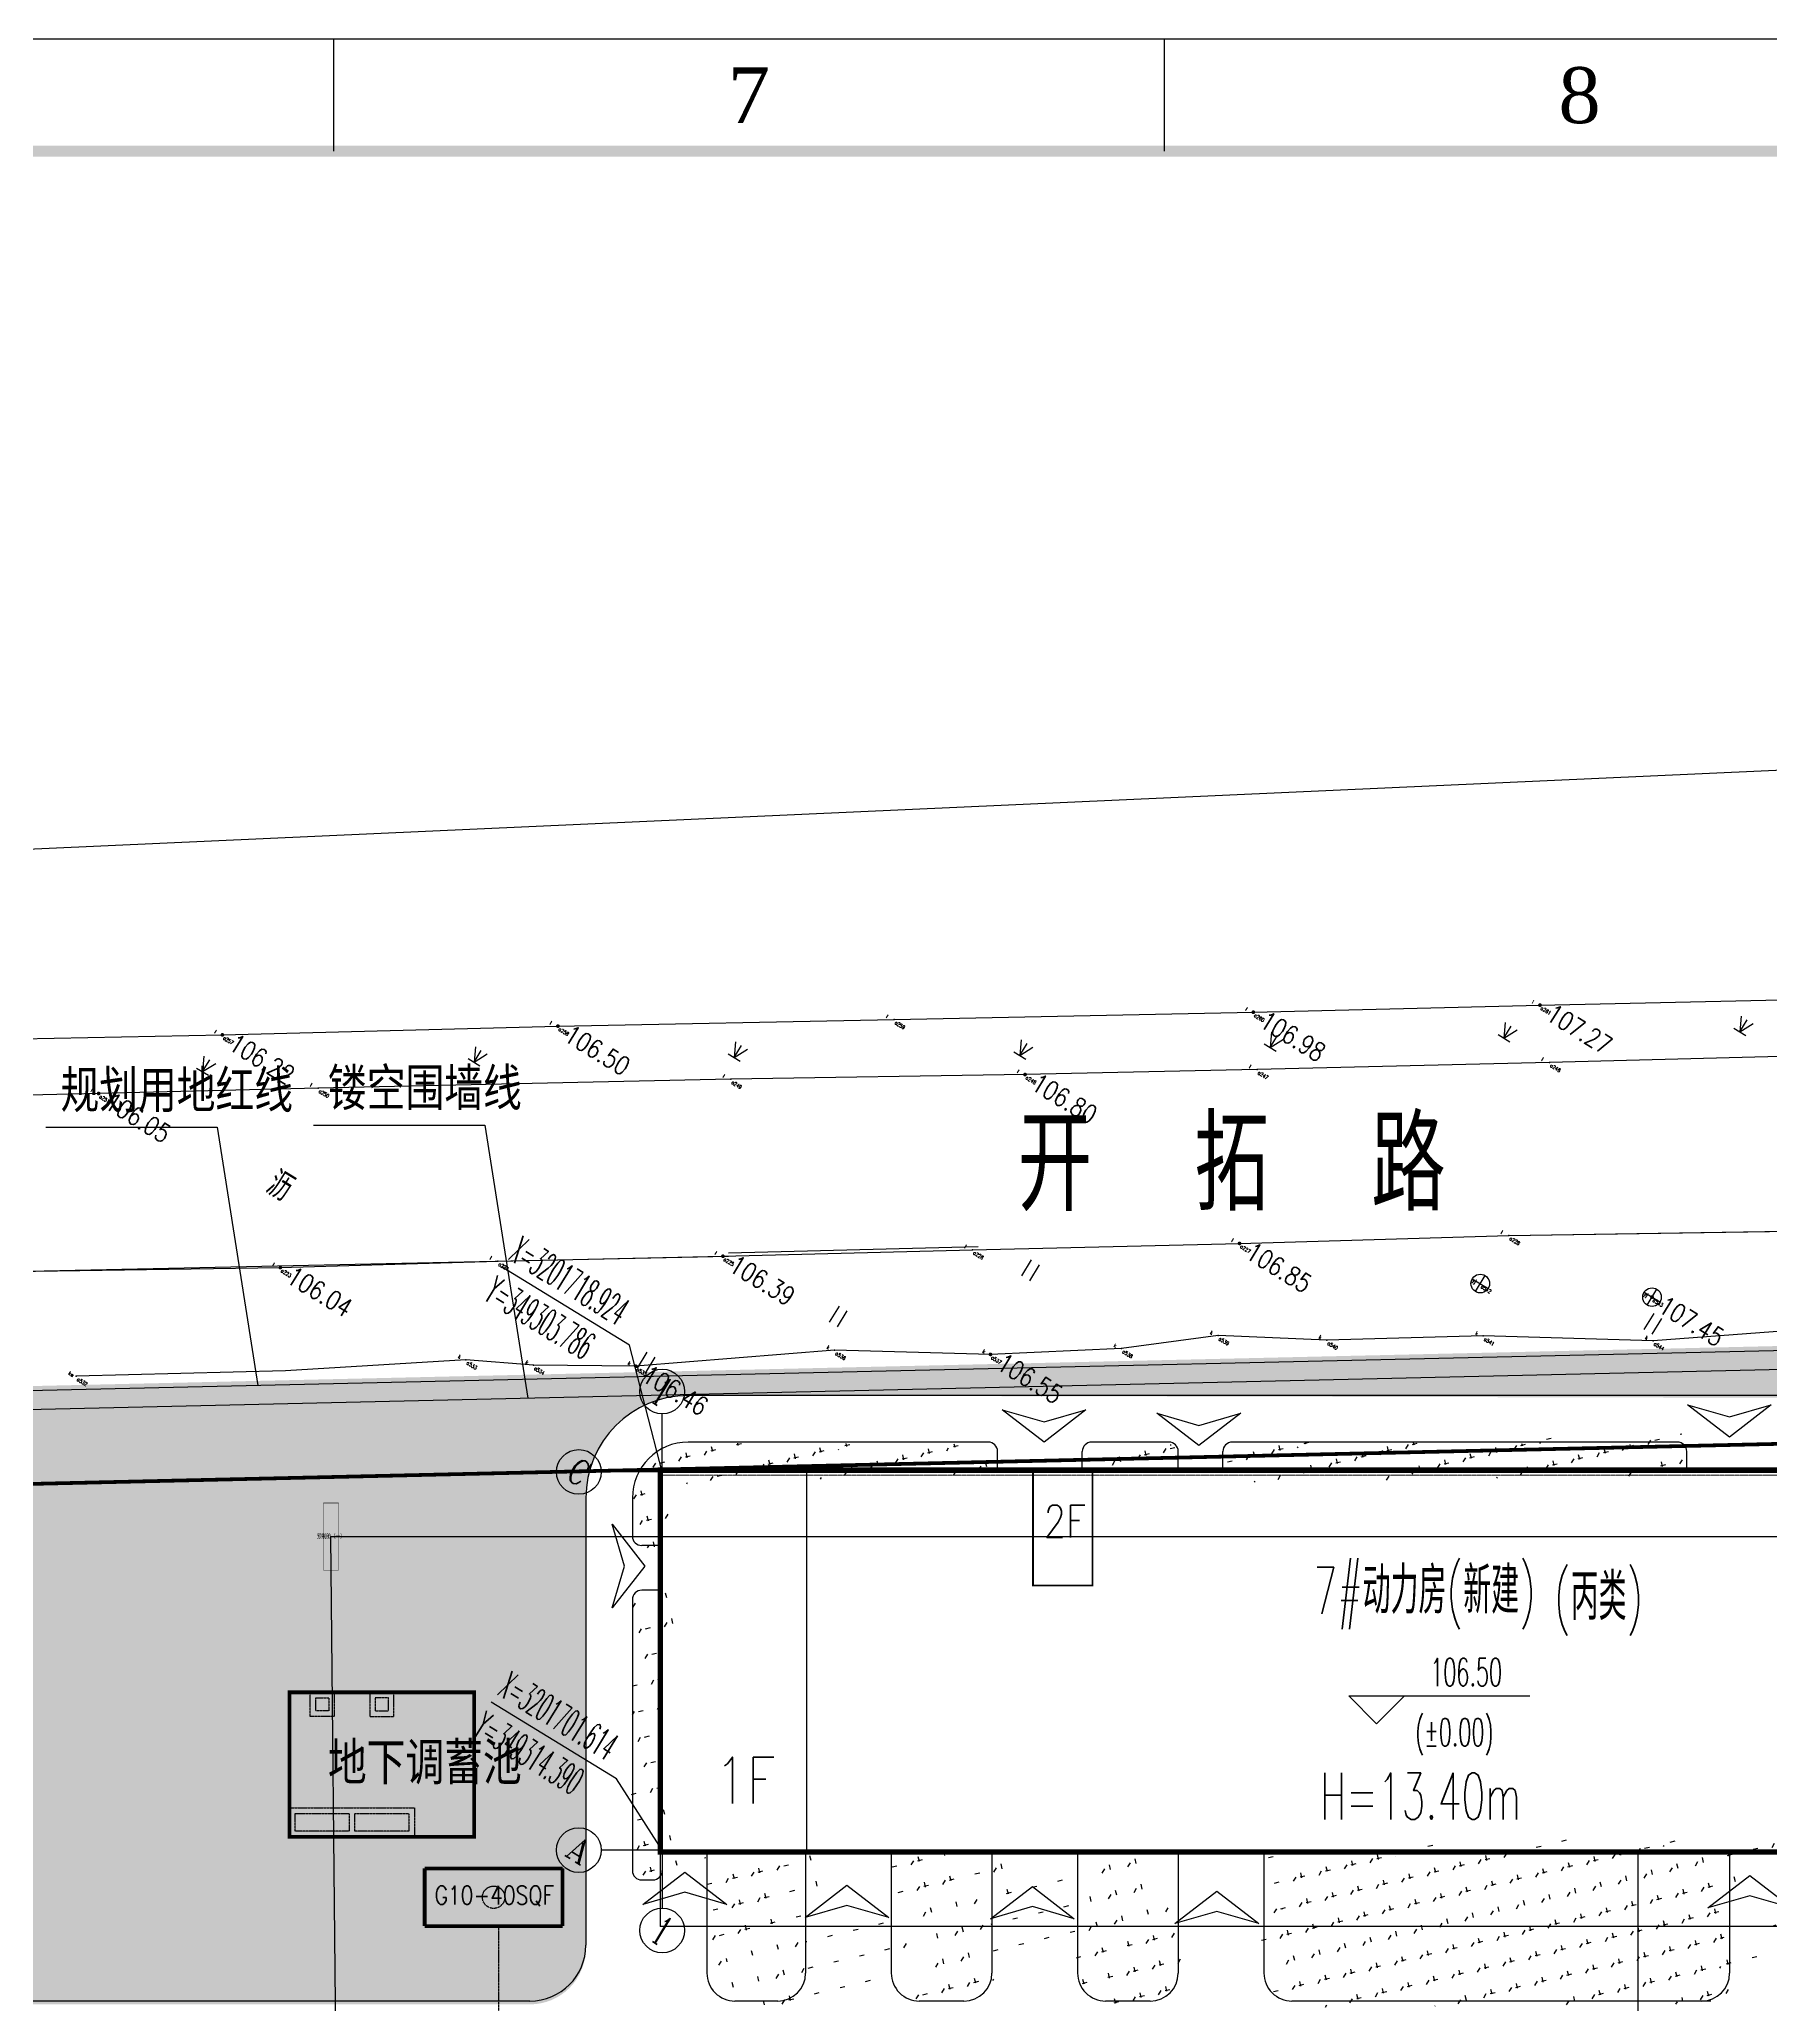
# Model space of a CAD drawing. Header units: millimetres. Extents: x -330863 to 383137, y -246038 to 314990.
# Drawn here: x -78836 to 14103, y 162154 to 267648 of the extents above; entities that cross this region are included whole.
import ezdxf
from ezdxf.enums import TextEntityAlignment as Align

# ---------------------------------------------------------------- set-up
doc = ezdxf.new("R2010")
doc.units = ezdxf.units.MM
for name, pattern in [('DASH', [0.35, 0.25, -0.1]), ('DOTE', [2.4200000000000004, 2, -0.2, 0.02, -0.2]), ('X2', [10, 8, -2])]:
    doc.linetypes.add(name, pattern=pattern)
for name, color, linetype in [('-GRASS', 114, 'Continuous'), ('-建筑轮廓线', 7, 'Continuous'), ('-总图道路', 7, 'Continuous'), ('-文字', 7, 'Continuous'), ('A-fence', 6, 'Continuous'), ('AXIS', 7, 'Continuous'), ('AXIS_TEXT', 7, 'Continuous'), ('DIM_COOR', 7, 'Continuous'), ('GCD', 8, 'Continuous'), ('MAP', 251, 'Continuous'), ('PUB_TEXT', 7, 'Continuous'), ('S_其它', 7, 'Continuous'), ('S市政接口', 7, 'Continuous'), ('农转用2000坐标', 6, 'Continuous'), ('开关站', 7, 'ByLayer'), ('电缆通道', 7, 'ByLayer')]:
    doc.layers.add(name, color=color, linetype=linetype)
doc.layers.add('DOTE', color=7, linetype='DOTE', lineweight=0)
doc.layers.add('PUB_DIM', color=7, linetype='Continuous', lineweight=0)
doc.styles.add('_HZDXC', font='romans.shx', dxfattribs={"width": 0.7, "bigfont": 'hztxt.shx'})
doc.styles.add('_HZTXT', font='simplex.shx', dxfattribs={"width": 0.8, "bigfont": 'hztxt.shx'})
doc.styles.add('_TCH_AXIS', font='complex.shx', dxfattribs={"bigfont": 'gbcbig.shx'})
doc.styles.add('_TCH_DIM', font='SIMPLEX.shx', dxfattribs={"width": 0.6, "bigfont": 'GBCBIG.shx'})
doc.styles.add('_TCH_DIM_T3', font='SIMPLEX.shx', dxfattribs={"width": 0.6, "bigfont": 'GBCBIG.shx'})
doc.styles.add('Albedo', font='gbenor', dxfattribs={"bigfont": 'gbcbig'})
doc.styles.add('hz', font='simplex', dxfattribs={"width": 0.699999988079071, "bigfont": 'hztxt'})
doc.styles.add('Times', font='times.ttf')
doc.styles.add('等线体', font='simplex.shx', dxfattribs={"width": 0.6, "bigfont": 'hztxt.shx'})
doc.linetypes.add('10421', pattern='A,2,[150,AAA.SHX,S=0.5,R=0,X=0,Y=0.5],1e-11', length=2.00000000001)
doc.linetypes.add('FENCELINE2', pattern='A,0.25,-0.1,[132,ltypeshp.shx,S=0.1,R=0,X=-0.1,Y=0],-0.1,1', length=1.45)
doc.dimstyles.new('_TCH_ARCH_M_M&&1', dxfattribs={"dimtxt": 3, "dimasz": 0.5, "dimexe": 1.25, "dimexo": 1.5, "dimgap": 0.6312500000000001, "dimtad": 1, "dimtxsty": '_TCH_DIM_T3', "dimblk": 'ARCHTICK', "dimcen": 2.5, "dimclrt": 7, "dimazin": 2, "dimtfac": 1, "dimtix": 1, "dimtmove": 2, "dimatfit": 3})
pattern_1 = [(58.51216201923266, (-1970228605.701966, -2547630934.377606), (-329.7050402672918, 1372.037246682207), [264.5806600000001, -1731.010149999999]), (13.51216201923265, (-1970228605.701966, -2547630934.377606), (-329.7052649889981, 1372.038181840949), [264.58066, -1146.516149999998]), (103.5121620192325, (-1970228605.701966, -2547630934.377606), (-1372.038181840949, -329.7052649889981), [264.5806599999999, -1146.516149999997])]

# ---------------------------------------------------------------- blocks, each defined once
blk = doc.blocks.new('*U358', base_point=(40, 180))
at = {"layer": '开关站', "const_width": 2.5}
blk.add_lwpolyline([(0, 0), (80, 0), (80, 360), (0, 360)], close=True, dxfattribs=at)
at = {"style": 'Albedo'}
blk.add_text('预制舱（一）', height=25, dxfattribs=at).set_placement((40, 180), align=Align.MIDDLE_CENTER)
blk = doc.blocks.new('A$C163D69A9')
at = {"layer": 'S市政接口', "linetype": 'DASH', "ltscale": 0.005}
blk.add_line((-36.02462236734573, 248.740476641804), (-39.6114118975238, 254.5963749606162), dxfattribs=at)
at = {"layer": 'S市政接口', "linetype": 'DASH', "ltscale": 0.005, "const_width": 0.2}
blk.add_lwpolyline([(-55.73820519342553, 259.4356448962353), (-47.29596975358435, 264.6065887934528), (-43.24800862226402, 257.9977681213058), (-51.69024406169774, 252.826824224554)], close=True, dxfattribs=at)
at = {"layer": 'S市政接口', "linetype": 'DASH', "ltscale": 0.005}
for points in [[(-50.2837864527246, 261.2520468914881), (-50.96279928809963, 262.3606232628226), (-52.07137565873562, 261.6816104277968), (-51.39236282370983, 260.5730340564623)], [(-50.69630703894654, 261.3511769385077), (-51.06192933459531, 261.9481026767753), (-51.65885507286294, 261.5824803803116), (-51.2932327768649, 260.9855546429753)], [(-53.01258982747095, 259.5806306828745), (-54.12116619804876, 258.901617847383), (-54.80017903313274, 260.0101942182519), (-53.69160266203106, 260.6892070532776)], [(-53.42511041287798, 259.6797607294284), (-54.02203615149481, 259.314138433896), (-54.38765844702721, 259.911064171698), (-53.79073270910885, 260.2766864672303)], [(-52.49983628763584, 254.1485883584246), (-46.78640422271564, 257.6481160456315), (-45.97681199660292, 256.3263519112952), (-51.69024406169774, 252.826824224554)], [(-49.35851232759887, 255.72087452095), (-46.885534269677, 257.2355954609811), (-46.38933258224279, 256.4254819583148), (-48.86231064016465, 254.910761019215)], [(-52.08731570187956, 254.0494583118707), (-49.61433764395771, 255.5641792509705), (-49.11813595681451, 254.7540657492354), (-51.59111401473637, 253.23934480967)]]:
    blk.add_lwpolyline(points, close=True, dxfattribs=at)
at = {"layer": 'S市政接口', "linetype": 'DASH', "ltscale": 0.005, "const_width": 0.2}
for points in [[(-44.61985908163478, 255.16394982161), (-38.309501278447, 259.0290998052806)], [(-38.309501278447, 259.0290998052806), (-36.69031682587229, 256.385571536608)], [(-36.69031682587229, 256.385571536608), (-43.00067462906008, 252.5204215529375)], [(-43.00067462906008, 252.5204215529375), (-44.61985908163478, 255.16394982161)]]:
    blk.add_lwpolyline(points, dxfattribs=at)
at = {"layer": 'S市政接口', "linetype": 'DASH', "ltscale": 0.005}
blk.add_circle((-40.65508795378264, 255.7747606793419), 0.6, dxfattribs=at)
at = {"layer": 'S市政接口', "width": 0.8}
blk.add_text('地下调蓄池', height=2, rotation=31.48783799397703, dxfattribs=at).set_placement((-51.51418442977592, 256.4786211056635))
at = {"layer": 'S市政接口', "linetype": 'DASH', "ltscale": 0.005, "style": '_HZDXC', "width": 0.8}
blk.add_text('G10-40SQF', height=1, rotation=31.48770157531243, dxfattribs=at).set_placement((-40.65799002785934, 255.8469902742654), align=Align.MIDDLE)
at = {"layer": 'S市政接口', "linetype": 'DASH', "ltscale": 0.005, "flags": 1}
for tag, p in [('UNIT', (-40.65508795378264, 255.7747606793419)), ('SPEC', (-40.65493125846842, 255.7745048538782)), ('WHAT', (-40.65477456321239, 255.7742490284145))]:
    blk.add_attdef(tag, p, '', height=0.0003, rotation=31.48782742150578, dxfattribs=at)
blk = doc.blocks.new('gc124')
for p, q in [((-0.75, 1.5), (0, 0)), ((-0.75, 0), (0.75, 0)), ((0, 0), (0, 1.5)), ((0, 0), (0.75, 1.5))]:
    blk.add_line(p, q)
blk = doc.blocks.new('gc043')
for p, q in [((-1, 0), (1, 0)), ((-9e-16, -1), (-9e-16, 1))]:
    blk.add_line(p, q)
blk.add_circle((0, 0), 1)
blk = doc.blocks.new('gc121')
for p, q in [((-0.5, -1), (-0.5, 1)), ((0.5, -1), (0.5, 1))]:
    blk.add_line(p, q)
blk = doc.blocks.new('GC200')
at = {"linetype": 'Continuous', "const_width": 0.2, "flags": 128}
blk.add_lwpolyline([(-0.1, 0, 1), (0.1, 0, 1)], format="xyb", close=True, dxfattribs=at)
blk = doc.blocks.new('_ArchTick')
at = {"color": 0, "linetype": 'ByBlock', "const_width": 0.4}
blk.add_lwpolyline([(-0.5, -0.5), (0.5, 0.5)], dxfattribs=at)
blk = doc.blocks.new('*D457')
at = {"layer": 'Defpoints', "color": 0, "transparency": 16777216}
for p in [(-45499.99851616798, 172751.2501074746), (48700.00148372724, 172751.2501153909), (48700.00148372724, 166360.6833742745)]:
    blk.add_point(p, dxfattribs=at)
at = {"layer": 'PUB_DIM', "color": 0, "lineweight": -2, "transparency": 16777216}
for p, q in [((-45499.99851616798, 172749.7501074746), (-45499.99851616798, 166359.4333742745)), ((48700.00148372724, 172749.7501153909), (48700.00148372724, 166359.4333742745)), ((-45499.99851616798, 166360.6833742745), (48700.00148372724, 166360.6833742745))]:
    blk.add_line(p, q, dxfattribs=at)
at = {"layer": 'PUB_DIM', "color": 0, "lineweight": -2, "transparency": 16777216, "xscale": 0.5, "yscale": 0.5, "zscale": 0.5, "rotation": 180}
blk.add_blockref('_ArchTick', (-45499.99851616798, 166360.6833742745), dxfattribs=at)
at = {"layer": 'PUB_DIM', "color": 0, "lineweight": -2, "transparency": 16777216, "xscale": 0.5, "yscale": 0.5, "zscale": 0.5}
blk.add_blockref('_ArchTick', (48700.00148372724, 166360.6833742745), dxfattribs=at)
at = {"layer": 'PUB_DIM', "color": 7, "transparency": 16777216, "insert": (1600.001483779633, 166362.8146242745), "char_height": 3, "attachment_point": 5, "style": '_TCH_DIM_T3'}
blk.add_mtext('\\A1;94200.00', dxfattribs=at)
blk = doc.blocks.new('*D462')
at = {"layer": 'Defpoints', "color": 0, "transparency": 16777216}
for p in [(-32854.04123947724, 190851.2501187437), (-37653.77378870956, 170351.2501187437), (-32854.04123971007, 170351.2501187437)]:
    blk.add_point(p, dxfattribs=at)
at = {"layer": 'PUB_DIM', "color": 0, "lineweight": -2, "transparency": 16777216}
for p, q in [((-32855.54123947724, 190851.2501187437), (-37655.02378870956, 190851.2501187437)), ((-37653.77378870957, 190851.2501187437), (-37653.77378870956, 170351.2501187437)), ((-32855.54123971007, 170351.2501187437), (-37655.02378870956, 170351.2501187437))]:
    blk.add_line(p, q, dxfattribs=at)
at = {"layer": 'PUB_DIM', "color": 0, "lineweight": -2, "transparency": 16777216, "xscale": 0.5, "yscale": 0.5, "zscale": 0.5}
for p, rotation in [((-37653.77378870957, 190851.2501187437), 90), ((-37653.77378870956, 170351.2501187437), 270)]:
    blk.add_blockref('_ArchTick', p, dxfattribs=dict(at, rotation=rotation))
at = {"layer": 'PUB_DIM', "color": 7, "transparency": 16777216, "insert": (-37655.9050387095, 180601.2501187436), "char_height": 3, "attachment_point": 5, "rotation": 90, "style": '_TCH_DIM_T3'}
blk.add_mtext('\\A1;20500.00', dxfattribs=at)
blk = doc.blocks.new('*D450')
at = {"layer": 'Defpoints', "color": 0, "transparency": 16777216}
for p in [(10883.00134073012, 170351.2500824221), (6972.018992181522, 162351.2500838191), (10883.00134043908, 162351.2500838191)]:
    blk.add_point(p, dxfattribs=at)
at = {"layer": 'PUB_DIM', "color": 0, "lineweight": -2, "transparency": 16777216}
for p, q in [((10881.50134073012, 170351.2500824221), (6970.76899218152, 170351.2500824221)), ((6972.018992181521, 170351.2500824221), (6972.018992181522, 162351.2500838191)), ((10881.50134043908, 162351.2500838191), (6970.768992181522, 162351.2500838191))]:
    blk.add_line(p, q, dxfattribs=at)
at = {"layer": 'PUB_DIM', "color": 0, "lineweight": -2, "transparency": 16777216, "xscale": 0.5, "yscale": 0.5, "zscale": 0.5}
for p, rotation in [((6972.018992181521, 170351.2500824221), 90), ((6972.018992181522, 162351.2500838191), 270)]:
    blk.add_blockref('_ArchTick', p, dxfattribs=dict(at, rotation=rotation))
at = {"layer": 'PUB_DIM', "color": 7, "transparency": 16777216, "insert": (6969.887742181566, 166351.2500831206), "char_height": 3, "attachment_point": 5, "rotation": 90, "style": '_TCH_DIM_T3'}
blk.add_mtext('\\A1;8000.00', dxfattribs=at)
blk = doc.blocks.new('*D451')
at = {"layer": 'Defpoints', "color": 0, "transparency": 16777216}
for p in [(10883.00134043908, 162351.2500838191), (6972.018991948691, 151351.2500973233), (10883.00134032266, 151351.2500973233)]:
    blk.add_point(p, dxfattribs=at)
at = {"layer": 'PUB_DIM', "color": 0, "lineweight": -2, "transparency": 16777216}
for p, q in [((10881.50134043908, 162351.2500838191), (6970.768991948688, 162351.2500838191)), ((6972.018991948688, 162351.2500838191), (6972.018991948691, 151351.2500973233)), ((10881.50134032266, 151351.2500973233), (6970.768991948691, 151351.2500973233))]:
    blk.add_line(p, q, dxfattribs=at)
at = {"layer": 'PUB_DIM', "color": 0, "lineweight": -2, "transparency": 16777216, "xscale": 0.5, "yscale": 0.5, "zscale": 0.5}
for p, rotation in [((6972.018991948688, 162351.2500838191), 90), ((6972.018991948691, 151351.2500973233), 270)]:
    blk.add_blockref('_ArchTick', p, dxfattribs=dict(at, rotation=rotation))
at = {"layer": 'PUB_DIM', "color": 7, "transparency": 16777216, "insert": (6969.887741948733, 156851.2500905711), "char_height": 3, "attachment_point": 5, "rotation": 90, "style": '_TCH_DIM_T3'}
blk.add_mtext('\\A1;11000.00', dxfattribs=at)
blk = doc.blocks.new('*U368')
at = {"color": 5}
blk.add_lwpolyline([(0, 0), (1189, 0), (1189, 841), (0, 841)], close=True, dxfattribs=at)

msp = doc.modelspace()

# ---------------------------------------------------------------- hatches: boundary and pattern name
at = {"layer": '-GRASS'}
h = msp.add_hatch(dxfattribs=at)
h.set_pattern_fill('GRASS', color=256, scale=500, angle=-31.48783798076735)
h.set_pattern_definition(pattern_1)
h.paths.add_polyline_path([(-43597.57749753538, 194921.108492352), (89999.57899184898, 197988.5694023035), (89999.5778341568, 198988.8426653854), (-123977.9142581951, 194083.5166710242), (-123889.2675333749, 193077.5691025704)])
h = msp.add_hatch(dxfattribs=at)
h.set_pattern_fill('GRASS', color=256, scale=500, angle=-31.48783798076735)
h.set_pattern_definition(pattern_1)
edge = h.paths.add_edge_path()
edge.add_line((-104767.1374589531, 162171.2501437217), (-52499.99851628439, 162171.250084117))
edge.add_arc((-52499.99851593515, 165171.2500841171), 2999.999999351754, 269.9999999970938, 360.0000000056257)
edge.add_line((-49499.99851645902, 165171.2500841171), (-49499.99851570232, 189351.2510975637))
edge.add_arc((-43999.99851605156, 189351.2500861473), 5499.999999566536, 89.99999999591319, 179.9999894478059, ccw=False)
edge.add_line((-43999.99851570232, 194851.2500842847), (45331.36431157123, 194671.2500822544))
edge.add_line((45331.36431157123, 194671.2500822544), (44661.9166992628, 196947.5928537361))
edge.add_line((44661.9166992628, 196947.5928537361), (-123889.2784028407, 193077.5688534416))
edge.add_line((-123889.2784028407, 193077.5688534416), (-121297.915954839, 163671.2501441873))
edge.add_line((-121297.915954839, 163671.2501441873), (-120007.1374596422, 163671.2501423247))
edge.add_line((-120007.1374596422, 163671.2501423247), (-118507.1374594676, 163671.25014605))
edge.add_line((-118507.1374594676, 163671.25014605), (-118507.137467151, 167911.2501425482))
edge.add_line((-118507.137467151, 167911.2501425482), (-106267.1374669857, 167911.2501434795))
edge.add_line((-106267.1374669857, 167911.2501434795), (-106267.1374590695, 163671.2501404621))
edge.add_arc((-104767.1374581963, 163671.2501441873), 1500.000001013925, 180.0000001443881, 269.9999999617333)
h = msp.add_hatch(dxfattribs=at)
h.set_pattern_fill('GRASS', color=256, scale=500, angle=-31.48783798076735)
h.set_pattern_definition(pattern_1)
h.paths.add_polyline_path([(-27399.99851613306, 190671.2500841171), (-27399.99851595843, 191671.2500836514, 0.4142135623826918), (-27899.99851595843, 192171.250084117), (-43999.99851535307, 192171.250084117, 0.4142135624054823), (-46999.99851552769, 189171.250085514), (-46999.99851552769, 187121.2500861659, 0.4142135623006066), (-46499.99851576052, 186621.2500857003), (-45499.99851576052, 186621.2500843033), (-45499.99851570231, 190671.2500841171)])
h = msp.add_hatch(dxfattribs=at)
h.set_pattern_fill('GRASS', color=256, scale=500, angle=-31.48783798076735)
h.set_pattern_definition(pattern_1)
h.paths.add_polyline_path([(-22349.99851527158, 192171.2500836514, 0.4142135623490626), (-22849.99851544621, 191671.2500836514), (-22849.99851556262, 190671.2500841171), (-22299.99851557426, 190671.2500841171), (-17699.99851553933, 190671.2500841171), (-17699.99851553933, 191671.2500836514, 0.4142135623825893), (-18199.99851542292, 192171.2500836514)])
h = msp.add_hatch(dxfattribs=at)
h.set_pattern_fill('GRASS', color=256, scale=500, angle=-31.48783798076735)
h.set_pattern_definition(pattern_1)
h.paths.add_polyline_path([(-14799.99851574888, 192171.2500836514, 0.4142135623493111), (-15299.9985158653, 191671.2500836514), (-15299.9985159235, 190671.2500841171), (9600.001484449023, 190671.2500841171), (9600.001484332608, 191671.2500822544, 0.4142135623808879), (9100.001484565437, 192171.2500822544)])
h = msp.add_hatch(dxfattribs=at)
h.set_pattern_fill('GRASS', color=256, scale=500, angle=-31.48783798076735)
h.set_pattern_definition(pattern_1)
h.paths.add_polyline_path([(-46999.99851616798, 169171.250085514, 0.4142135624200089), (-46499.99851628439, 168671.250084117), (-45899.99851595843, 168671.250084117, 0.4142135623412944), (-45399.99851607484, 169171.250085514), (-45399.99851624947, 170171.2500841171), (-45499.99851616798, 170171.2500841171), (-45499.99851593515, 184221.2500834651), (-46499.99851587694, 184221.2500834651, 0.4142135624428505), (-46999.99851587694, 183721.2500843964)])
h = msp.add_hatch(dxfattribs=at)
h.set_pattern_fill('GRASS', color=256, scale=500, angle=-31.48783798076735)
h.set_pattern_definition(pattern_1)
h.paths.add_polyline_path([(-17699.99851705273, 170171.2500841171), (-23099.99851655215, 170171.2500841171), (-23099.99851678498, 163671.2500836514, 0.41421837571008), (-21599.97386613162, 162171.2500836514), (-19199.973866574, 162171.2500836514, 0.4142087490584287), (-17699.99851716915, 163671.2500836514)])
h.paths.add_polyline_path([(-27699.99851716915, 170171.2500841171), (-33099.99851655215, 170171.2500841171), (-33099.99851678498, 163671.2500836514, 0.4142183757083935), (-31599.97386624804, 162171.250084117), (-29199.97386663221, 162171.250084117, 0.4142087490524928), (-27699.99851716915, 163671.2500836514)])
h.paths.add_polyline_path([(-42999.99851535307, 163671.250084117, 0.4142183756772023), (-41499.97386504896, 162171.250084117), (-39199.97386703967, 162171.2500836514, 0.414208749087348), (-37699.99851716915, 163671.250084117), (-37699.99851716915, 170171.2500841171), (-42999.99851535307, 170171.2500841171)])
h = msp.add_hatch(dxfattribs=at)
h.set_pattern_fill('GRASS', color=256, scale=500, angle=-31.48783798076735)
h.set_pattern_definition(pattern_1)
h.paths.add_polyline_path([(10400.02613322809, 162171.2500836514, 0.4142087490645535), (11900.00148304039, 163671.2500822544), (11900.00148304039, 170171.2500822544), (-13099.99851666856, 170171.2500841171), (-13099.99851678498, 163671.2500836514, 0.4142183757022348), (-11599.97386607341, 162171.2500836514)])
h.paths.add_polyline_path([(14300.00148411141, 163671.2190561741, 0.4142123173075886), (15800.02613453194, 162171.2500836514), (16600.02613318153, 162171.2500836514, 0.4142087490432011), (18100.00148264458, 163671.2500822544), (18100.00148293562, 170171.2500822544), (14500.0014836574, 170171.2500822544), (14300.00148446066, 170171.2500822544)])
h.paths.add_polyline_path([(21100.00148456544, 163671.2500822544, 0.4142183757030537), (22600.02613504418, 162171.2500836514), (23000.02613396151, 162171.2500836514, 0.4142087490716495), (24500.00148354098, 163671.2500822544), (24500.0014836574, 170171.2500822544), (21100.00148462364, 170171.2500822544)])

# ---------------------------------------------------------------- linework, layer by layer
at = {"layer": '-建筑轮廓线', "elevation": 10100}
for points, const_width in [([(-45499.99851576052, 190851.2500842847), (48700.00148407649, 190851.250082422), (48700.00148355262, 170351.250082422), (-45499.9985163426, 170351.2500842847)], 300), ([(-25499.99851587694, 190851.2500842847), (-22299.99851569068, 190851.2500842847), (-22299.99851569068, 184651.2500840984), (-25499.99851616798, 184651.2500840984)], 100)]:
    msp.add_lwpolyline(points, close=True, dxfattribs=dict(at, const_width=const_width))
at = {"layer": '-总图道路', "linetype": 'Continuous'}
msp.add_line((111441.9339072797, 232770.6687843241, 10100), (-106852.7039387822, 222935.8772204071, 10100), dxfattribs=at)
at = {"layer": '-总图道路'}
for p, q in [((50.71326962439343, 203447.7364376001, 10100), (17224.28283031564, 203711.5214636363, 10100)), ((-41840.16069787088, 202509.0448513441, 10100), (-28439.62381576188, 202858.1082757376, 10100)), ((-28739.62381575024, 202678.108274173, 10100), (-14409.11567996721, 203015.7494635135, 10100)), ((-14409.11567996721, 203015.7494635135, 10100), (50.71326962439343, 203447.7364376001, 10100)), ((-133238.8537698402, 200361.1550360732, 10100), (-41840.16069775447, 202329.0448511764, 10100)), ((48700.00148430932, 194851.2500824221, 10100), (-43999.99851570232, 194851.2500842847, 10100)), ((-27899.9985157256, 192351.2500842847, 10100), (-43999.99851570232, 192351.2500842847, 10100)), ((-18199.99851542292, 192351.2500842847, 10100), (-22349.99851544621, 192351.2500842847, 10100)), ((9100.001484565437, 192351.2500824221, 10100), (-14799.9985158653, 192351.2500842847, 10100)), ((-27399.99851613306, 190851.2500842847, 10100), (-27399.99851613306, 191851.250083819, 10100)), ((-22849.99851556262, 190851.2500842847, 10100), (-22849.99851544621, 191851.250083819, 10100)), ((-17699.99851565575, 190851.250082422, 10100), (-17699.99851565575, 191851.250083819, 10100)), ((-15299.9985159235, 190851.2500842847, 10100), (-15299.9985158653, 191851.250083819, 10100)), ((9600.001484332608, 190851.250082422, 10100), (9600.001484332608, 191851.250082422, 10100)), ((-49499.99851570232, 189351.2500842847, 10100), (-49499.99851628439, 165351.2500842847, 10100)), ((-46999.99851587694, 189351.2500842847, 10100), (-46999.99851552769, 187301.250084471, 10100)), ((-45499.99851593515, 186801.2500844709, 10100), (-46499.99851587694, 186801.2500844709, 10100)), ((-46999.99851587694, 183901.2500836328, 10100), (-46999.99851628439, 169351.2500842847, 10100)), ((-45499.99851616798, 184401.2500836328, 10100), (-46499.99851593515, 184401.2500836328, 10100)), ((-45399.99851624947, 170351.2500842847, 10100), (-45399.99851624947, 169351.2500842847, 10100)), ((-42999.99851535307, 170351.2500842847, 10100), (-42999.99851570231, 163851.2500842847, 10100)), ((-37699.99851716915, 170351.2500842847, 10100), (-37699.99851734378, 163851.2500842847, 10100)), ((-33099.99851678498, 170351.2500842847, 10100), (-33099.9985169596, 163851.2500842847, 10100)), ((-27699.99851716915, 170351.2500842847, 10100), (-27699.99851716915, 163851.2500842847, 10100)), ((-23099.99851655215, 170351.2500842847, 10100), (-23099.99851684319, 163851.2500842847, 10100)), ((-17699.99851716915, 170351.2500842847, 10100), (-17699.99851734377, 163851.2500842847, 10100)), ((-13099.99851666856, 170351.2500842847, 10100), (-13099.99851684319, 163851.2500842847, 10100)), ((11900.00148274936, 170351.2500842847, 10100), (11900.00148274936, 163851.2500842847, 10100)), ((-46499.99851645902, 168851.2500842847, 10100), (-45899.99851607484, 168851.2500842847, 10100)), ((-52499.41066448577, 162351.2501424923, 10100), (-104767.1374589531, 162351.2501424923, 10100)), ((-52499.9985163426, 162351.2500861473, 10100), (-52992.27776541141, 162351.2500842847, 10100)), ((-39199.99851746019, 162351.250083819, 10100), (-41499.99851576052, 162351.2500842847, 10100)), ((-29199.99851746019, 162351.250083819, 10100), (-31599.9985169596, 162351.250083819, 10100)), ((-19199.99851722736, 162351.250083819, 10100), (-21599.99851684319, 162351.250083819, 10100)), ((10400.00148263294, 162351.250083819, 10100), (-11599.99851678498, 162351.250083819, 10100))]:
    msp.add_line(p, q, dxfattribs=at)
for centre, radius, start, end in [((-43999.99851570232, 189351.2500842847, 10100), 5500, 89.99999797562265, 179.9999894345511), ((-43999.99851570232, 189351.2500842847, 10100), 3000, 89.99999797562265, 179.9999894345511), ((-27899.99851595843, 191851.250083819, 10100.00000000231), 500, 359.9999999733196, 90.00000000333505), ((-22349.99851544621, 191851.250083819, 10099.99999990276), 500, 90.00000000333505, 179.9999999733195), ((-18199.99851542292, 191851.250083819, 10100.00000000231), 500, 359.9999999733196, 90.00000000333505), ((-14799.9985158653, 191851.250083819, 10099.99999956191), 500, 90.00000000333505, 179.9999999733195), ((9100.001484449022, 191851.250082422, 10100.00000000231), 500, 359.9999999733196, 90.00000000333505), ((-46499.99851576052, 187301.250084471, 10100.00000020611), 500, 180, 269.9999999833248), ((-46499.99851605156, 183901.2500836328, 10100.00000000635), 500, 89.99999998332473, 180), ((-46499.99851645902, 169351.2500842847, 10100), 500, 180, 270.0000000033351), ((-45899.99851607484, 169351.2500842847, 10100), 500, 270.0000000033351, 0), ((-52499.9985163426, 165351.2500842847, 10100), 3000, 269.9999979756226, 359.9999894345511), ((-41499.99851535307, 163851.2500842847, 10100), 1500, 179.9999894345511, 269.9999979756226), ((-39199.99851746019, 163851.2500842847, 10100), 1500, 269.9999979756226, 359.9999894345511), ((-31599.9985169596, 163851.2500842847, 10100), 1500, 179.9999894345511, 269.9999979756226), ((-29199.99851746019, 163851.2500842847, 10100), 1500, 269.9999979756226, 359.9999894345511), ((-21599.99851684319, 163851.2500842847, 10100), 1500, 179.9999894345511, 269.9999979756226), ((-19199.99851722736, 163851.2500842847, 10100), 1500, 269.9999979756226, 359.9999894345511), ((-11599.99851678498, 163851.2500842847, 10100), 1500, 179.9999894345511, 269.9999979756226), ((10400.00148263294, 163851.2500842847, 10100), 1500, 269.9999979756226, 359.9999894345511)]:
    msp.add_arc(centre, radius, start, end, dxfattribs=at)
at = {"layer": '-文字', "linetype": 'Continuous'}
for p, q in [((-7048.76769485185, 177232.8758609295, 10100), (-8548.76769485185, 178732.8758609295, 10100)), ((-8548.76769485185, 178732.8758609295, 10100), (1178.732305360026, 178732.8758609295, 10100)), ((-7048.76769485185, 177232.8758609295, 10100), (-5548.767694677226, 178732.8758609295, 10100))]:
    msp.add_line(p, q, dxfattribs=at)
at = {"color": 5}
for p, q in [((-63037.75988371251, 267648.3983772366), (-63037.75988371251, 261648.3983772366)), ((-18450.25988371251, 267648.3983772366), (-18450.25988371251, 261648.3983772366))]:
    msp.add_line(p, q, dxfattribs=at)
at = {"color": 5, "const_width": 600}
msp.add_lwpolyline([(-315562.7598837125, -230951.6016227634), (376837.2401162875, -230951.6016227634), (376837.2401162875, 261648.3983772366), (-315562.7598837125, 261648.3983772366)], close=True, dxfattribs=at)
at = {"layer": 'A-fence', "linetype": 'FENCELINE2', "ltscale": 0.0025}
msp.add_line((-123889.2784028407, 193077.5688534416, 10100), (91000.0014927378, 198011.5396284312, 10100), dxfattribs=at)
at = {"layer": 'AXIS'}
for p, q in [((-45399.99851566739, 190751.2500841916, 10100), (-45399.99851537635, 193865.3825611621, 10100)), ((-45399.99851566739, 190751.2500841916, 10100), (-48674.80655235471, 190751.2500841916, 10100)), ((-45399.99851217493, 170451.2500834465, 10100), (-48674.80654886225, 170451.2500834465, 10100)), ((-45399.99851217493, 170451.2500834465, 10100), (-45399.99851089437, 167337.1176074073, 10100))]:
    msp.add_line(p, q, dxfattribs=at)
for centre in [(-45399.9985157256, 195065.3825622797, 10100), (-49874.80655265739, 190751.2500841916, 10100), (-49874.80654945597, 170451.2500825152, 10100), (-45399.99851106899, 166137.1176062897, 10100)]:
    msp.add_circle(centre, 1200.000000000001, dxfattribs=at)
at = {"layer": 'DIM_COOR'}
for p, q in [((-47147.23484217888, 197560.2181643992, 10100), (-53985.44554825407, 201748.6827202886, 10100)), ((-45399.9985157256, 190751.2500841916, 10100), (-47147.23484217888, 197560.2181643992, 10100)), ((-47849.84848263906, 174270.1129011624, 10100), (-54575.49604947911, 178389.6315392851, 10100)), ((-45399.99851217493, 170451.2500834465, 10100), (-47849.84848263906, 174270.1129011624, 10100))]:
    msp.add_line(p, q, dxfattribs=at)
at = {"layer": 'DOTE', "ltscale": 0.0015}
for p, q in [((-45399.99851217493, 170451.2500834465, 10100), (-45399.9985157256, 190751.2500841916, 10100)), ((48600.0014843326, 190571.2500844896, 10100), (-45399.9985157256, 190571.2500844896, 10100)), ((48600.0014880579, 170451.2500825152, 10100), (-45399.99851217493, 170451.2500834465, 10100))]:
    msp.add_line(p, q, dxfattribs=at)
at = {"layer": 'MAP', "elevation": 118917, "flags": 128}
for points in [[(-83485.21240165921, 213917.7103742771), (-69006.42122287303, 214210.2612207458), (-50997.27892398136, 214679.9277641624), (-32950.80806634854, 215030.570870433), (-13665.9882708895, 215427.1694744751), (1718.982950437348, 215807.3030260205), (20321.99368195375, 216214.5974241942)], [(15334.82046175282, 213069.3514441885), (2233.653741541784, 212730.4125541635), (-13463.00992468372, 212343.0112741701), (-25922.90483391611, 212080.3578013368), (-41718.31658924697, 211828.4918113426), (-63869.86270820256, 211356.0698061995), (-75651.38101216638, 211063.7147954479), (-96555.59272836894, 210569.5928262361)]]:
    msp.add_lwpolyline(points, dxfattribs=at)
at = {"layer": 'MAP', "linetype": 'Continuous', "elevation": 109967, "flags": 128}
msp.add_lwpolyline([(-143999.8355162656, 145367.6346160285), (-145571.2778773717, 164030.5161976069), (-146786.9222195563, 178897.6363573968), (-147586.2976774783, 186642.6022636518), (-146568.5982540576, 190109.5434056409), (-144692.3128430475, 193710.8091634512), (-143674.2950569582, 195300.1023341715), (-142503.8818619773, 196506.4012004807), (-139862.7748339763, 197959.9360862561), (-137118.2200656598, 199097.9831537045), (-133290.6451751455, 200344.291084148), (-132204.3102926668, 200402.4419460259), (-121046.5067082527, 200775.4502172396), (-104319.5972414664, 201351.5167838708), (-92133.7688717735, 201314.1410385072), (-80240.75351835694, 201514.7496160865), (-65898.10516184429, 201717.1332171932), (-54226.83696244843, 202068.8086684607), (-42140.16069774283, 202329.0448511764), (-28739.62381575024, 202678.108274173), (-14409.11567996721, 203015.7494635135), (50.71326962439343, 203447.7364376001), (17224.28283031564, 203711.5214636363)], dxfattribs=at)
at = {"layer": 'MAP', "linetype": '10421'}
msp.add_lwpolyline([(37823.03897856269, 197792.7218491025), (37187.06396641443, 198682.8156362101), (36430.04211102613, 199426.0168757103), (35969.02478282806, 199682.5519741326), (29894.66798887821, 198767.5642493926), (25025.22741892841, 198818.4517185949), (16384.25374118611, 198424.822576046), (7794.422465029639, 197791.1320763453), (-1324.771710436325, 198046.9104756415), (-9727.122257170267, 197828.4355543367), (-15564.04349463759, 198064.9952042661), (-20738.99874184048, 197377.7723956667), (-27778.28596147942, 197058.5037923232), (-36141.98259397876, 197278.3870293573), (-46812.15233157622, 196422.5887085125), (-52309.93429396534, 196479.5667544752), (-55931.53778766049, 196769.9529325403), (-65614.33346738108, 196178.3315773867), (-76848.75652286923, 195885.0883135386)], dxfattribs=at)
at = {"layer": 'MAP', "linetype": 'Continuous', "elevation": 10100, "flags": 128}
msp.add_lwpolyline([(89999.5778341568, 198988.8426653854), (-123977.9142581951, 194083.5166710242), (-92775.77438176145, -159992.9235315136), (90000.00148703344, -167056.3588061556)], close=True, dxfattribs=at)
at = {"layer": 'MAP', "linetype": 'Continuous'}
for p in [(-13665.9882708895, 215427.1694744751, 117080), (1718.982950437348, 215807.3030260205, 117373), (-69006.42122287303, 214210.2612207458, 116316), (-50997.27892398136, 214679.9277641624, 116600), (-32950.80806634854, 215030.570870433, 116811), (-25922.90483391611, 212080.3578013368, 116897), (-13463.00992468372, 212343.0112741701, 117093), (2233.653741541784, 212730.4125541635, 117399), (-75651.38101216638, 211063.7147954479, 116146), (-63869.86270820256, 211356.0698061995, 116367), (-41718.31658924697, 211828.4918113426, 116722), (-28739.62381575024, 202678.108274173, 116716), (-14409.11567996721, 203015.7494635135, 116954), (50.71326962439343, 203447.7364376001, 117166), (-65898.10516184429, 201717.1332171932, 116142), (-54226.83696244843, 202068.8086684607, 116311), (-42140.16069774283, 202329.0448511764, 116490), (-1487.160675749183, 200862.2908812761, 117362), (7732.666135360488, 200133.2651112974, 117548), (-36141.98259397876, 197278.3870293573, 116626), (-20738.99874184048, 197377.7723956667, 116904), (-15564.04349463759, 198064.9952042661, 116913), (-9727.122257170267, 197828.4355543367, 116982), (-1324.771710436325, 198046.9104756415, 117122), (7794.422465029639, 197791.1320763453, 117305), (-55931.53778766049, 196769.9529325403, 116354), (-52309.93429396534, 196479.5667544752, 116274), (-46812.15233157622, 196422.5887085125, 116557), (-27778.28596147942, 197058.5037923232, 116647), (-76848.75652286923, 195885.0883135386, 116002)]:
    msp.add_point(p, dxfattribs=at)
at = {"layer": 'S_其它'}
for points, elevation in [([(14137.02275397238, 194354.634110711), (11887.02248225902, 192612.7583793248), (9637.02264657925, 194354.634110711), (11887.02272166713, 193701.4306913013), (14137.02275397238, 194354.634110711)], 10099.99999507195), ([(-22653.2556569159, 194087.8724389593), (-24903.25592874567, 192345.99670897), (-27153.25576442545, 194087.8724389593), (-24903.25568933756, 193434.6690195496), (-22653.2556569159, 194087.8724389593)], 10099.99999527237), ([(-14340.63154316525, 193904.8643711838), (-16590.6318148204, 192162.9886425915), (-18840.63165073301, 193904.8643711838), (-16590.63157564512, 193251.6609536367), (-14340.63154316525, 193904.8643711838)], 10099.99999527238), ([(-48080.9283805592, 187951.1668411617), (-46339.05265039532, 185701.1665701469), (-48080.92838067562, 183451.1667340596), (-47427.72496219725, 185701.1668104281), (-48080.9283805592, 187951.1668411617)], 10099.99996148053), ([(-46437.67694438557, 167532.1320192632), (-44187.67667255579, 169274.0077501838), (-41937.67683699244, 167532.1320192632), (-44187.67691219674, 168185.3354372759), (-46437.67694438557, 167532.1320192632)], 10100.00000504448), ([(10736.90437022614, 167346.8248755415), (12986.9046419395, 169088.7006059964), (15236.90447761928, 167346.8248755415), (12986.90440241498, 168000.0282940198), (10736.90437022614, 167346.8248755415)], 10100.00000504448), ([(-37732.83254776598, 166826.1029389431), (-35482.83227611083, 168567.9786689323), (-33232.83244025643, 166826.1029370804), (-35482.83251569356, 167479.3063560245), (-37732.83254776598, 166826.1029389431)], 10100.00000504448), ([(-27777.1264143752, 166762.5863733445), (-25527.12614272005, 168504.4621042651), (-23277.12630698207, 166762.5863733445), (-25527.12638218637, 167415.7897922886), (-27777.1264143752, 166762.5863733445)], 10100.00000504448), ([(-17873.50401907443, 166511.0295205121), (-15623.50374736107, 168252.905250967), (-13373.50391168129, 166511.0295205121), (-15623.50398676918, 167164.2329389905), (-17873.50401907443, 166511.0295205121)], 10100.00000504448)]:
    msp.add_lwpolyline(points, dxfattribs=dict(at, elevation=elevation))
at = {"layer": 'S市政接口'}
for p, q in [((-78477.01342025306, 209248.3114341088, 10100), (-69287.36762754619, 209248.3114341088, 10100)), ((-69287.36762754619, 209248.3114355058, 10100), (-67099.34403415304, 195387.4291835166, 10100)), ((-64117.05384735018, 209367.2700172104, 10100), (-54927.40805464331, 209367.2700186074, 10100)), ((-54927.40805475972, 209367.2700186074, 10100), (-52614.31383643998, 194714.0794891678, 10100))]:
    msp.add_line(p, q, dxfattribs=at)
at = {"layer": '农转用2000坐标', "color": 1, "linetype": 'DASH', "ltscale": 0.01, "const_width": 500, "elevation": 10100}
msp.add_lwpolyline([(89999.5778341568, 198988.8426653854), (-123977.9142581951, 194083.5166710242), (-92775.77438176145, -159992.9235315136), (90000.00148703344, -167056.3588061556)], close=True, dxfattribs=at)
at = {"layer": '农转用2000坐标', "color": 5, "linetype": 'X2', "ltscale": 0.001, "const_width": 200, "elevation": 10100}
msp.add_lwpolyline([(84999.5837552729, 193872.906665951), (-118528.8170893304, 189207.1208154596), (-88181.69460986741, -155166.7311208509), (84999.99547226122, -161859.3995187618)], close=True, dxfattribs=at)
at = {"layer": '电缆通道', "color": 6}
for points in [[(-62915.78599590613, 160409.8520534284, 0), (-63180.77019988706, 187281.8488483961, 10)], [(-63180.77019988706, 187281.8488483961, 10), (40987.26980011293, 187281.8488483961, 0)]]:
    msp.add_polyline3d(points, dxfattribs=at)

# ---------------------------------------------------------------- block references
at = {"xscale": 600, "yscale": 600, "zscale": 600}
msp.add_blockref('*U368', (-330562.7598837125, -236951.6016227635), dxfattribs=at)
at = {"layer": 'MAP', "linetype": 'Continuous'}
ref = msp.add_blockref('GC200', (-13665.9882708895, 215427.1694744751, 117080), dxfattribs=dict(at, xscale=500, yscale=500, zscale=500, rotation=328.5121620192327))
ref.add_attrib('height', '106.98', dxfattribs={"layer": 'GCD', "linetype": 'Continuous', "height": 1000, "rotation": 328.5121620112481, "style": '等线体', "width": 0.8}).set_placement((-13154.33763823006, 215113.7789335847, 117080), align=Align.MIDDLE_LEFT)
ref = msp.add_blockref('GC200', (1718.982950437348, 215807.3030260205, 117373), dxfattribs=dict(at, xscale=500, yscale=500, zscale=500, rotation=328.5121620192327))
ref.add_attrib('height', '107.27', dxfattribs={"layer": 'GCD', "linetype": 'Continuous', "height": 1000, "rotation": 328.5121620112481, "style": '等线体', "width": 0.8}).set_placement((2230.63358303858, 215493.9124874585, 117373), align=Align.MIDDLE_LEFT)
at = {"layer": 'MAP', "linetype": 'Continuous', "xscale": 500, "yscale": 500, "zscale": 1000, "rotation": 328.5121620192327}
for name, p in [('gc124', (12449.93578276131, 214374.8109454103, 10100)), ('gc124', (-12762.08325597457, 213536.4639644325, 10100)), ('gc124', (-214.0003364742733, 214039.7960354388, 10100)), ('gc124', (-55501.11297803, 212740.2793603763, 10100)), ('gc124', (-41540.27207055827, 213001.5727404319, 10100)), ('gc124', (-26207.36805407563, 213108.5120324791, 10100)), ('gc124', (-70074.29074554006, 212235.536699351, 10100)), ('gc121', (-25625.90434646467, 201571.97791541, 10100)), ('gc043', (-1487.160675749183, 200862.2908812761, 117362)), ('gc043', (7732.666135360488, 200133.2651112974, 117548)), ('gc121', (-35938.91899526119, 199093.7267473713, 10100)), ('gc121', (7791.390768429265, 198693.7167734653, 10100)), ('gc121', (-46251.93364382488, 196615.4755788669, 10100))]:
    msp.add_blockref(name, p, dxfattribs=at)
at = {"layer": 'MAP', "linetype": 'Continuous'}
ref = msp.add_blockref('GC200', (-69006.42122287303, 214210.2612207458, 116316), dxfattribs=dict(at, xscale=500, yscale=500, zscale=500, rotation=328.5121620192327))
ref.add_attrib('height', '106.22', dxfattribs={"layer": 'GCD', "linetype": 'Continuous', "height": 1000, "rotation": 328.5121620112481, "style": '等线体', "width": 0.8}).set_placement((-68494.77058998076, 213896.870680321, 116316), align=Align.MIDDLE_LEFT)
ref = msp.add_blockref('GC200', (-50997.27892398136, 214679.9277641624, 116600), dxfattribs=dict(at, xscale=500, yscale=500, zscale=500, rotation=328.5121620192327))
ref.add_attrib('height', '106.50', dxfattribs={"layer": 'GCD', "linetype": 'Continuous', "height": 1000, "rotation": 328.5121620112481, "style": '等线体', "width": 0.8}).set_placement((-50485.62829126371, 214366.537226066, 116600), align=Align.MIDDLE_LEFT)
ref = msp.add_blockref('GC200', (-25922.90483391611, 212080.3578013368, 116897), dxfattribs=dict(at, xscale=500, yscale=500, zscale=500, rotation=328.5121620192327))
ref.add_attrib('height', '106.80', dxfattribs={"layer": 'GCD', "linetype": 'Continuous', "height": 1000, "rotation": 328.5121620112481, "style": '等线体', "width": 0.8}).set_placement((-25411.25420125667, 211766.967262309, 116897), align=Align.MIDDLE_LEFT)
ref = msp.add_blockref('GC200', (-75651.38101216638, 211063.7147954479, 116146), dxfattribs=dict(at, xscale=500, yscale=500, zscale=500, rotation=328.5121620192327))
ref.add_attrib('height', '106.05', dxfattribs={"layer": 'GCD', "linetype": 'Continuous', "height": 1000, "rotation": 328.5121620112481, "style": '等线体', "width": 0.8}).set_placement((-75139.73037944872, 210750.3242573514, 116146), align=Align.MIDDLE_LEFT)
ref = msp.add_blockref('GC200', (-14409.11567996721, 203015.7494635135, 116954), dxfattribs=dict(at, xscale=500, yscale=500, zscale=500, rotation=328.5121620192327))
ref.add_attrib('height', '106.85', dxfattribs={"layer": 'GCD', "linetype": 'Continuous', "height": 1000, "rotation": 328.5121620112481, "style": '等线体', "width": 0.8}).set_placement((-13897.4650474824, 202702.3589244858, 116954), align=Align.MIDDLE_LEFT)
ref = msp.add_blockref('GC200', (-65898.10516184429, 201717.1332171932, 116142), dxfattribs=dict(at, xscale=500, yscale=500, zscale=500, rotation=328.5121620192327))
ref.add_attrib('height', '106.04', dxfattribs={"layer": 'GCD', "linetype": 'Continuous', "height": 1000, "rotation": 328.5121620112481, "style": '等线体', "width": 0.8}).set_placement((-65386.45452924305, 201403.7426790968, 116142), align=Align.MIDDLE_LEFT)
ref = msp.add_blockref('GC200', (-42140.16069774283, 202329.0448511764, 116490), dxfattribs=dict(at, xscale=500, yscale=500, zscale=500, rotation=328.5121620192327))
ref.add_attrib('height', '106.39', dxfattribs={"layer": 'GCD', "linetype": 'Continuous', "height": 1000, "rotation": 328.5121620112481, "style": '等线体', "width": 0.8}).set_placement((-41628.51006485055, 202015.6543126144, 116490), align=Align.MIDDLE_LEFT)
ref = msp.add_blockref('GC200', (7732.666135360488, 200133.2651112974, 117548), dxfattribs=dict(at, xscale=500, yscale=500, zscale=500, rotation=328.5121620192327))
ref.add_attrib('height', '107.45', dxfattribs={"layer": 'GCD', "linetype": 'Continuous', "height": 1000, "rotation": 328.5121620112481, "style": '等线体', "width": 0.8}).set_placement((8244.316768019926, 199819.8745736666, 117548), align=Align.MIDDLE_LEFT)
ref = msp.add_blockref('GC200', (-46812.15233157622, 196422.5887085125, 116557), dxfattribs=dict(at, xscale=500, yscale=500, zscale=500, rotation=328.5121620192327))
ref.add_attrib('height', '106.46', dxfattribs={"layer": 'GCD', "linetype": 'Continuous', "height": 1000, "rotation": 328.5121620112481, "style": '等线体', "width": 0.8}).set_placement((-46300.5016990914, 196109.1981694847, 116557), align=Align.MIDDLE_LEFT)
ref = msp.add_blockref('GC200', (-27778.28596147942, 197058.5037923232, 116647), dxfattribs=dict(at, xscale=500, yscale=500, zscale=500, rotation=328.5121620192327))
ref.add_attrib('height', '106.55', dxfattribs={"layer": 'GCD', "linetype": 'Continuous', "height": 1000, "rotation": 328.5121620112481, "style": '等线体', "width": 0.8}).set_placement((-27266.63532881997, 196745.1132542267, 116647), align=Align.MIDDLE_LEFT)
at = {"layer": 'S市政接口', "xscale": 1000, "yscale": 1000, "zscale": 1000, "rotation": 328.5121620192327}
msp.add_blockref('A$C163D69A9', (-153376.9796666433, -71425.8133045584, 10100), dxfattribs=at)
at = {"layer": '开关站', "xscale": 10, "yscale": 10, "zscale": 10}
msp.add_blockref('*U358', (-63180.77019988706, 187281.8488483961, 1710), dxfattribs=at)

# ---------------------------------------------------------------- texts
at = {"layer": '-文字', "linetype": 'Continuous', "style": '_HZTXT', "width": 0.8}
msp.add_text('开  拓  路', height=5000, rotation=359.9999466391471, dxfattribs=at).set_placement((-14830.41921659373, 207519.5550002903, 116954), align=Align.MIDDLE)
at = {"layer": '-文字', "linetype": 'Continuous'}
for s, height, rotation, style, width, p in [('2F', 1749.999999999999, 359.9999466391471, '_HZTXT', 0.8, (-24926.33442685241, 187225.2615761757, 10100)), ('7#动力房(新建) ', 2500, 359.9999389285039, '_HZTXT', 0.6, (-10436.32326589199, 183137.1093640849, 10100.00000031242)), ('(丙类)', 2500, 359.9999389285039, '_HZTXT', 0.6, (2466.028575904202, 182801.753338594, 10100)), ('106.50', 1487.5, 359.9999999733196, '_TCH_DIM', 0.55, (-4171.267694267444, 179257.8758603707, 10100)), ('(%%P0.00)', 1487.5, 359.9999999733196, '_TCH_DIM', 0.55, (-4978.251469668466, 176036.7334412224, 10100)), ('1F', 2500, 359.9999466391471, '_HZTXT', 0.8, (-42576.6959142615, 172944.7316543013, 10100)), ('H=13.40m', 2500, 359.9999389285039, '_HZTXT', 0.6, (-10084.65682487935, 172094.6733860113, 10100))]:
    msp.add_text(s, height=height, rotation=rotation, dxfattribs=dict(at, style=style, width=width)).set_placement(p)
at = {"color": 4, "style": 'Times'}
for s, p in [('7', (-40744.00988371251, 264648.3983772366)), ('8', (3843.490116287489, 264648.3983772366))]:
    msp.add_text(s, height=3000, dxfattribs=at).set_placement(p, align=Align.MIDDLE)
at = {"layer": 'AXIS_TEXT', "style": '_TCH_AXIS'}
for s, height, rotation, p, p2 in [('1', 1544.163650430335, 328.5121620017461, (-46085.43909655185, 194579.8197855987, 10100), (-45521.10173325986, 194234.1581575386, 10100)), ('C', 1367.072231627314, 328.5121620165599, (-50648.17671786062, 190423.3803122118, 10100), (-49815.48222695477, 189913.3475694619, 10100)), ('A', 1275.551091973698, 328.5121620560635, (-50674.09686505329, 170192.9189159348, 10100), (-49741.75897467415, 169621.8537103198, 10100)), ('1', 1544.163650430335, 328.5121620070105, (-46085.43909195344, 165651.554829143, 10100), (-45521.10172854503, 165305.8932010829, 10100))]:
    msp.add_text(s, height=height, rotation=rotation, dxfattribs=at).set_placement(p, p2, align=Align.FIT)
at = {"layer": 'MAP', "linetype": 'Continuous', "style": 'hz', "width": 0.8}
for s, p in [('l', (-33402.83921971917, 215133.1553311832, 116811)), ('l', (-14118.01942414371, 215529.753934294, 117080)), ('a260', (-13657.32893254375, 215201.9889542647, 117080)), ('l', (1266.95179712493, 215909.8874872364, 117373)), ('a261', (1727.642288724892, 215582.1225086041, 117373)), ('l', (-69458.45237606904, 214312.8456810303, 116316)), ('l', (-51449.31007723557, 214782.512224447, 116600)), ('a258', (-50988.61958569381, 214454.747245349, 116600)), ('a259', (-32942.14872794459, 214805.3903525509, 116811)), ('a257', (-68997.76188446907, 213985.080701001, 116316)), ('l', (-42170.34774255939, 211931.0762711615, 116722)), ('l', (-26374.93598705391, 212182.9422611557, 116897)), ('l', (-13915.04107805434, 212445.595735386, 117093)), ('a247', (-13454.35058633797, 212117.830756288, 117093)), ('l', (1781.622588229366, 212832.9970144481, 117399)), ('a246', (2242.313079829328, 212505.2320362814, 117399)), ('l', (-76103.4121654206, 211166.2992561981, 116146)), ('l', (-64321.89386145677, 211458.6542660184, 116367)), ('a250', (-63861.20336997323, 211130.8892892488, 116367)), ('a249', (-41709.65725107584, 211603.3112934605, 116722)), ('a248', (-25914.24549568678, 211855.1772825234, 116897)), ('a251', (-75642.72167376243, 210838.5342775658, 116146)), ('l', (-401.3178835716098, 203550.3208992817, 117166)), ('l', (-42592.19185093883, 202431.6293109953, 116490)), ('l', (-29191.65496906266, 202780.6927344576, 116716)), ('l', (-14861.14683339605, 203118.3339237981, 116954)), ('a227', (-14400.45634179609, 202790.5689442344, 116954)), ('a228', (59.37260802835226, 203222.5559192523, 117166)), ('l', (-66350.1363151567, 201819.7176788747, 116142)), ('a223', (-65889.44582355674, 201491.9526993111, 116142)), ('l', (-54678.86811587726, 202171.3931273483, 116311)), ('a224', (-54218.1776242773, 201843.628148716, 116311)), ('a225', (-42131.50135945529, 202103.86433376, 116490)), ('a226', (-28730.9644774627, 202452.9277553596, 116716)), ('yj', (-1939.191829061601, 200964.875341095, 117362)), ('a542', (-1478.501337228808, 200637.1103624627, 117362)), ('yj', (7280.634982339107, 200235.8495725133, 117548)), ('a543', (7741.325473764447, 199908.0845934152, 117548)), ('k', (-36594.01374734938, 197380.9714905731, 116626)), ('k', (-28230.31711485004, 197161.0882526077, 116647)), ('k', (-21191.02989526931, 197480.3568554856, 116904)), ('k', (-16016.07464771718, 198167.5796636194, 116913)), ('a539', (-15555.38415623363, 197839.8146854527, 116913)), ('k', (-10179.15341036627, 197931.0200141556, 116982)), ('a540', (-9718.462918824516, 197603.255035989, 116982)), ('k', (-1776.802863632329, 198149.4949359261, 117122)), ('a541', (-1316.112372148782, 197821.7299572937, 117122)), ('k', (7342.391311775428, 197893.7165361642, 117305)), ('a544', (7803.081803433598, 197565.9515584633, 117305)), ('k', (-56383.56894114753, 196872.5373937562, 116354)), ('a533', (-55922.87844954757, 196544.7724141926, 116354)), ('k', (-52761.96544721956, 196582.1512156911, 116274)), ('a534', (-52301.2749556778, 196254.3862361275, 116274)), ('k', (-47264.18348506325, 196525.173168797, 116557)), ('a535', (-46803.49299346329, 196197.4081892334, 116557)), ('a536', (-36133.32325569121, 197053.2065110095, 116626)), ('a537', (-27769.62662319187, 196833.3232735097, 116647)), ('a538', (-20730.33940366935, 197152.5918759219, 116904)), ('kw', (-77300.78767594881, 195987.6727738231, 116002)), ('a532', (-76840.09718452347, 195659.9077956565, 116002))]:
    msp.add_text(s, height=200, rotation=328.5121620112481, dxfattribs=at).set_placement(p)
at = {"layer": 'MAP', "linetype": 'Continuous', "style": '等线体', "width": 0.8}
msp.add_text('沥', height=1500, rotation=328.5121620112481, dxfattribs=at).set_placement((-65865.06373446668, 206151.3942984678, 10100), align=Align.MIDDLE)
at = {"layer": 'PUB_TEXT', "style": '_TCH_DIM', "width": 0.4235294117647059}
for s, p in [('X=3201718.924', (-53711.22882643016, 202196.3770242222, 10100)), ('Y=349303.786', (-55036.6096483753, 200032.5212242827, 10100)), ('X=3201701.614', (-54301.27932765521, 178837.3258436844, 10100)), ('Y=349314.390', (-55626.66014965857, 176673.4700423479, 10100))]:
    msp.add_text(s, height=1487.5, rotation=328.5121620112481, dxfattribs=at).set_placement(p)
at = {"layer": 'S市政接口', "width": 0.8}
for s, p in [('规划用地红线', (-77697.24654877558, 210271.1384493671, 10100)), ('镂空围墙线', (-63337.28697604732, 210390.0970324688, 10100))]:
    msp.add_text(s, height=2000, dxfattribs=at).set_placement(p)

# ---------------------------------------------------------------- dimensions: what is measured, and where the dimension line sits
at = {"layer": 'PUB_DIM'}
for p1, p2, distance, picture, middle in [((-32854.04123947723, 190851.2501187436, 10100), (-32854.04123971006, 170351.2501187436, 10100), -4799.732548999498, '*D462', (-37655.9050387095, 180601.2501187436, 10100)), ((-45499.99851616798, 172751.2501074746, 10100), (48700.00148372724, 172751.2501153909, 10100), -6390.566741116403, '*D457', (1600.001483779633, 166362.8146242745, 10100)), ((10883.00134073011, 170351.250082422, 10100), (10883.00134043908, 162351.250083819, 10100), -3910.982348257558, '*D450', (6969.887742181566, 166351.2500831206, 10100)), ((10883.00134043908, 162351.250083819, 10100), (10883.00134032266, 151351.2500973232, 10100), -3910.9823483739697, '*D451', (6969.887741948733, 156851.2500905711, 10100))]:
    dim = msp.add_aligned_dim(p1=p1, p2=p2, distance=distance, dimstyle='_TCH_ARCH_M_M&&1', dxfattribs=at)
    dim.commit()
    dim.dimension.update_dxf_attribs({"geometry": picture, "text_midpoint": middle})

doc.saveas('drawing.dxf')
